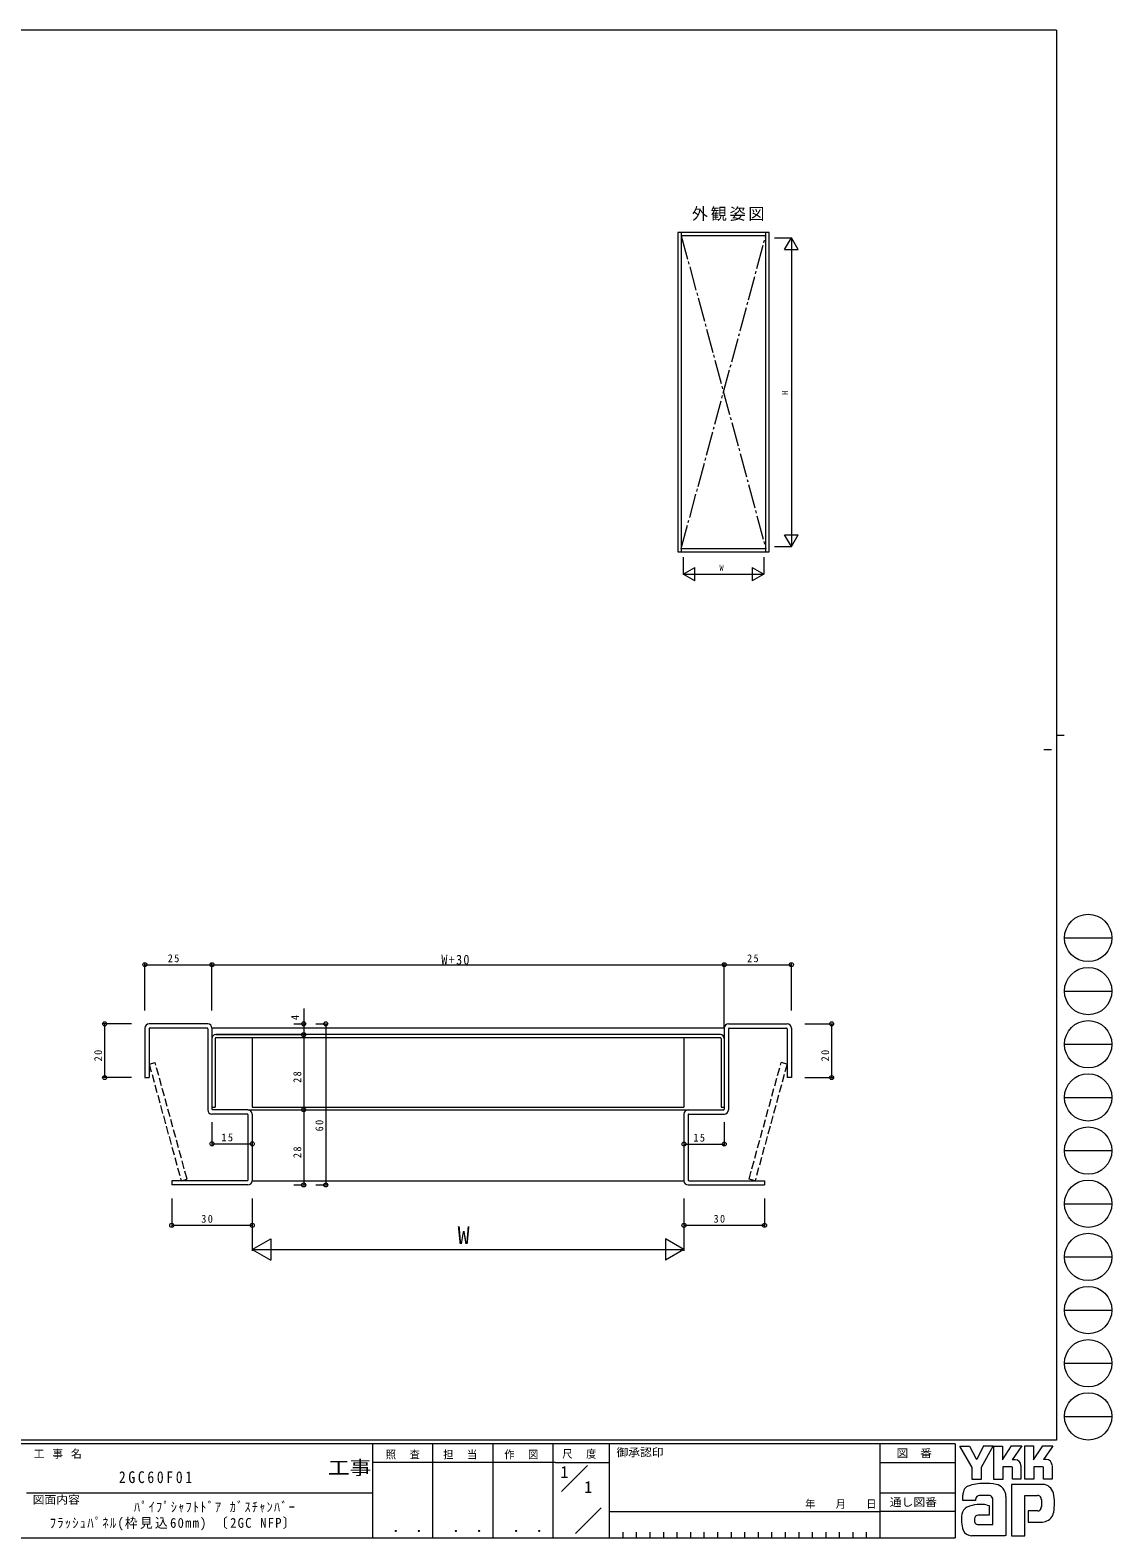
# Model space of a CAD drawing. Units: millimetres on the paper. Extents: x -420 to 373, y -297 to 267.
# Drawn here: x -30 to 373, y -297 to 264 of the extents above; entities that cross this region are included whole.
import ezdxf
from ezdxf.enums import TextEntityAlignment as Align

# ---------------------------------------------------------------- set-up
doc = ezdxf.new("R2010")
doc.units = ezdxf.units.MM
doc.linetypes.add('CHAIN2', pattern=[12, 9, -1, 1, -1])
doc.linetypes.add('DASHED3', pattern=[4, 3, -1])
for name, color, linetype, lineweight in [('0-1_USER1', 6, 'Continuous', 9), ('0-2_YKK_ZWAK', 7, 'Continuous', 9), ('0-4_YKK_12', 4, 'Continuous', 9), ('0-5_YSS_K', 4, 'DASHED3', 9), ('0-6_YKK_13', 7, 'Continuous', 9), ('0-7_YKK_D', 2, 'Continuous', 9)]:
    doc.layers.add(name, color=color, linetype=linetype, lineweight=lineweight)
doc.layers.add('0-3_YKK_11', color=3, linetype='Continuous')
doc.styles.add('ＭＳ ゴシック', font='')
doc.styles.get('ＭＳ ゴシック').set_extended_font_data('MS Gothic')

msp = doc.modelspace()

# ---------------------------------------------------------------- linework, layer by layer
at = {"layer": '0-1_USER1'}
for p, q in [((247.282, 187.109), (253.532, 187.109)), ((251.032, 182.779), (253.532, 187.109)), ((256.032, 182.779), (253.532, 187.109)), ((253.532, 187.109), (253.532, 72.109)), ((251.032, 182.779), (256.032, 182.779)), ((251.032, 76.439), (256.032, 76.439)), ((253.532, 72.109), (251.032, 76.439)), ((213.282, 68.109), (213.282, 61.859)), ((243.282, 68.109), (243.282, 61.859)), ((213.282, 61.859), (243.282, 61.859)), ((217.612, 59.359), (217.612, 64.359)), ((238.952, 64.359), (243.282, 61.859)), ((238.952, 64.359), (238.952, 59.359)), ((243.282, 61.859), (238.952, 59.359)), ((12.733, -100.606), (12.733, -83.106)), ((12.733, -83.606), (37.734, -83.606)), ((37.734, -88.606), (37.734, -83.106)), ((37.734, -100.606), (37.734, -83.106)), ((37.734, -83.606), (228.532, -83.606)), ((228.532, -100.606), (228.532, -83.106)), ((228.532, -107.206), (228.532, -83.106)), ((228.532, -83.606), (253.532, -83.606)), ((253.532, -100.606), (253.532, -83.106)), ((71.903, -99.857), (71.903, -105.606)), ((7.734, -105.606), (-2.766, -105.606)), ((-2.267, -105.606), (-2.267, -125.606)), ((68.164, -105.606), (72.403, -105.606)), ((71.903, -105.606), (71.903, -109.606)), ((76.39, -105.606), (80.629, -105.606)), ((80.129, -105.606), (80.129, -165.606)), ((258.532, -105.606), (269.032, -105.606)), ((268.532, -105.606), (268.532, -125.606)), ((39.134, -109.606), (72.403, -109.606)), ((39.134, -109.606), (72.403, -109.606)), ((71.903, -109.606), (71.903, -137.606)), ((7.733, -125.606), (-2.766, -125.606)), ((258.532, -125.606), (269.032, -125.606)), ((51.134, -137.606), (72.403, -137.606)), ((51.134, -137.606), (72.403, -137.606)), ((52.734, -139.206), (52.734, -150.792)), ((71.903, -137.606), (71.903, -165.606)), ((213.532, -139.206), (213.532, -150.892)), ((37.734, -142.206), (37.734, -150.792)), ((228.532, -142.206), (228.532, -150.892)), ((37.734, -150.292), (52.734, -150.292)), ((213.532, -150.392), (228.532, -150.392)), ((68.164, -165.606), (72.403, -165.606)), ((76.39, -165.606), (80.629, -165.606)), ((22.734, -170.606), (22.734, -181.106)), ((52.734, -170.606), (52.734, -190.106)), ((52.734, -170.606), (52.734, -181.106)), ((213.532, -170.606), (213.532, -190.106)), ((213.532, -170.606), (213.532, -181.106)), ((243.532, -170.606), (243.532, -181.106)), ((22.734, -180.606), (52.734, -180.606)), ((213.532, -180.606), (243.532, -180.606)), ((52.734, -189.606), (59.662, -185.606)), ((52.734, -189.606), (213.532, -189.606)), ((52.734, -189.606), (59.662, -193.606)), ((59.662, -185.606), (59.662, -193.606)), ((213.532, -189.606), (206.604, -185.606)), ((206.604, -185.606), (206.604, -193.606)), ((213.532, -189.606), (206.604, -193.606))]:
    msp.add_line(p, q, dxfattribs=at)
for points in [[(247.282, 72.109), (253.532, 72.109), (256.032, 76.439)], [(217.612, 59.359), (213.282, 61.859), (217.612, 64.359)]]:
    msp.add_lwpolyline(points, dxfattribs=at)
for centre in [(12.733, -83.606), (37.734, -83.606), (228.532, -83.606), (253.532, -83.606), (-2.267, -105.606), (71.903, -105.606), (80.129, -105.606), (268.532, -105.606), (71.903, -109.606), (-2.267, -125.606), (268.532, -125.606), (71.903, -137.606), (37.734, -150.292), (52.734, -150.292), (213.532, -150.392), (228.532, -150.392), (71.903, -165.606), (80.129, -165.606), (22.734, -180.606), (52.734, -180.606), (213.532, -180.606), (243.532, -180.606)]:
    msp.add_circle(centre, 0.75, dxfattribs=at)
at = {"layer": '0-2_YKK_ZWAK'}
for p, q in [((352.3, 264.4), (-417.7, 264.4)), ((352.3, 264.4), (352.3, -260.6)), ((352.3, 1.9), (355.1, 1.9)), ((347.635, -3.47), (350.435, -3.47)), ((355.276, -73.616), (372.916, -73.616)), ((355.276, -93.412), (372.916, -93.412)), ((355.276, -113.208), (372.916, -113.208)), ((355.276, -133.004), (372.916, -133.004)), ((355.276, -152.8), (372.916, -152.8)), ((355.276, -172.596), (372.916, -172.596)), ((355.276, -192.392), (372.916, -192.392)), ((355.276, -212.188), (372.916, -212.188)), ((355.276, -231.984), (372.916, -231.984)), ((355.276, -251.78), (372.916, -251.78)), ((352.3, -260.6), (-417.7, -260.6)), ((314.5, -262), (-417.7, -262)), ((97.5, -262), (97.5, -297)), ((119.9, -262), (119.9, -297)), ((142.3, -262), (142.3, -297)), ((164.7, -262), (164.7, -297)), ((185.7, -262), (185.7, -297)), ((286.5, -262), (286.5, -297)), ((314.5, -262), (314.5, -297)), ((316.337, -262.906), (319.851, -262.906)), ((320.932, -270.799), (316.337, -262.906)), ((325.136, -262.798), (322.581, -267.771)), ((328.96, -275.231), (328.96, -262.825)), ((340.474, -262.717), (343.745, -262.717)), ((340.474, -275.123), (340.474, -262.717)), ((347.178, -262.717), (350.962, -262.717)), ((350.583, -263.365), (347.461, -267.825)), ((350.962, -262.717), (350.583, -263.365)), ((165.684, -268.999), (97.5, -268.999)), ((165.684, -268.999), (185.7, -268.999)), ((286.5, -269), (314.5, -269)), ((336.879, -267.906), (335.84, -267.906)), ((348.501, -267.825), (347.461, -267.825)), ((167.87, -279.736), (177.564, -270.043)), ((335.474, -270.582), (332.284, -270.582)), ((339.042, -270.069), (339.042, -275.15)), ((343.88, -270.555), (343.88, -275.123)), ((347.069, -270.555), (343.88, -270.555)), ((347.502, -270.717), (347.069, -270.555)), ((347.502, -275.096), (347.502, -270.717)), ((347.502, -275.046), (347.553, -275.096)), ((350.664, -270.069), (350.664, -275.096)), ((-31.3, -280.199), (97.5, -280.199)), ((286.5, -280.199), (314.5, -280.199)), ((347.124, -277.096), (335.528, -277.096)), ((335.528, -277.096), (335.528, -296.206)), ((343.88, -275.123), (340.474, -275.123)), ((350.664, -275.096), (347.502, -275.096)), ((173.172, -295.345), (182.696, -285.821)), ((317.418, -283.07), (317.418, -281.141)), ((322.067, -283.07), (317.418, -283.07)), ((327.446, -281.205), (323.748, -281.275)), ((328.527, -292.071), (328.527, -282.34)), ((333.42, -281.583), (333.42, -296.179)), ((340.555, -281.259), (345.204, -281.259)), ((340.555, -296.206), (340.555, -281.259)), ((346.673, -282.756), (346.691, -285.391)), ((185.7, -287.2), (286.5, -287.2)), ((314.5, -287.199), (286.5, -287.199)), ((327.176, -288.53), (323.181, -288.535)), ((341.772, -286.989), (341.772, -291.125)), ((345.313, -286.989), (341.772, -286.989)), ((341.772, -291.125), (347.097, -291.125)), ((347.097, -291.125), (348.178, -290.882)), ((-417.7, -297), (314.5, -297)), ((190.74, -294.9), (190.74, -297)), ((195.78, -294.9), (195.78, -297)), ((200.82, -294.9), (200.82, -297)), ((205.86, -294.9), (205.86, -297)), ((210.9, -294.9), (210.9, -297)), ((215.94, -294.9), (215.94, -297)), ((220.98, -294.9), (220.98, -297)), ((226.02, -294.9), (226.02, -297)), ((231.06, -294.9), (231.06, -297)), ((236.1, -294.9), (236.1, -297)), ((241.14, -294.9), (241.14, -297)), ((246.18, -294.9), (246.18, -297)), ((251.22, -294.9), (251.22, -297)), ((256.26, -294.9), (256.26, -297)), ((261.3, -294.9), (261.3, -297)), ((266.34, -294.9), (266.34, -297)), ((271.38, -294.9), (271.38, -297)), ((276.42, -294.9), (276.42, -297)), ((281.46, -294.9), (281.46, -297)), ((322.067, -296.26), (320.58, -296.26)), ((333.095, -296.233), (322.067, -296.26)), ((322.905, -292.071), (328.527, -292.071)), ((328.095, -292.071), (328.446, -292.071)), ((328.527, -292.07), (328.528, -292.071)), ((333.42, -296.179), (333.095, -296.233))]:
    msp.add_line(p, q, dxfattribs=at)
for points in [[(319.851, -262.906), (322.364, -267.609), (322.581, -267.771)], [(325.136, -262.798), (328.762, -262.798), (324.229, -270.826)], [(328.96, -262.825), (332.176, -262.825), (332.176, -267.923), (335.555, -262.771)], [(335.555, -262.771), (339.38, -262.771), (335.84, -267.906)], [(343.745, -262.717), (343.745, -267.908), (347.178, -262.717)], [(324.229, -270.826), (324.229, -275.258), (320.932, -275.258), (320.932, -270.799)], [(332.284, -270.582), (332.284, -275.231), (328.96, -275.231)], [(339.042, -275.15), (335.906, -275.15), (335.906, -270.744), (335.474, -270.582)], [(326.473, -284.773), (327.176, -284.935), (327.176, -288.53)], [(335.528, -296.206), (339.772, -296.206), (340.555, -296.206)]]:
    msp.add_lwpolyline(points, dxfattribs=at)
for centre in [(364.096, -73.616), (364.096, -93.412), (364.096, -113.208), (364.096, -133.004), (364.096, -152.8), (364.096, -172.596), (364.096, -192.392), (364.096, -212.188), (364.096, -231.984), (364.096, -251.78)]:
    msp.add_circle(centre, 8.82, dxfattribs=at)
for centre, radius, start, end in [((336.879, -270.069), 2.163, 0.00165, 89.99603), ((348.501, -269.988), 2.163, 0.00165, 89.99603), ((322.459, -281.166), 5.037, 158.41083, 179.71774), ((320.106, -280.055), 2.444, 109.02126, 161.51263), ((325.222, -294.401), 17.68, 89.89165, 109.30847), ((325.741, -297.463), 20.748, 78.78009, 91.46938), ((329.03, -281.496), 4.449, 40.66422, 80.31693), ((328.809, -281.485), 4.612, 358.78058, 38.76563), ((346.972, -281.44), 4.341, 14.44571, 87.08746), ((330.666, -284.187), 20.86, 350.99026, 10.67624), ((320.927, -288.927), 3.908, 121.8271, 169.08475), ((324.02, -297.854), 13.309, 79.38097, 112.05824), ((324.175, -283.007), 2.109, 138.46381, 181.71359), ((323.615, -282.971), 1.701, 85.50551, 126.78038), ((326.956, -282.754), 1.625, 14.75519, 72.44994), ((345.365, -282.479), 1.229, 16.43123, 96.91661), ((345.314, -285.684), 1.306, 269.95467, 342.90144), ((343.031, -283.208), 3.673, 4.93422, 17.03551), ((343.01, -285.041), 3.697, 343.6902, 354.75362), ((327.949, -290.395), 11.082, 168.76372, 199.80078), ((324.082, -290.328), 2.369, 171.08202, 216.71922), ((323.19, -289.979), 1.445, 90.33952, 178.03638), ((323.15, -290.565), 1.526, 230.97279, 260.7549), ((347.035, -286.745), 4.291, 285.4429, 349.90448), ((320.94, -292.443), 3.823, 207.31435, 263.59464)]:
    msp.add_arc(centre, radius, start, end, dxfattribs=at)
at = {"layer": '0-4_YKK_12'}
for p, q in [((211.282, 189.109), (211.282, 70.109)), ((245.282, 189.109), (211.282, 189.109)), ((212.532, 189.109), (212.532, 70.109)), ((244.032, 187.859), (212.532, 187.859)), ((244.032, 70.109), (244.032, 189.109)), ((245.282, 70.109), (245.282, 189.109)), ((211.282, 70.109), (245.282, 70.109)), ((212.532, 71.359), (244.032, 71.359))]:
    msp.add_line(p, q, dxfattribs=at)
at = {"layer": '0-4_YKK_12', "linetype": 'CHAIN2'}
for p, q in [((212.532, 187.859), (244.032, 71.359)), ((212.532, 71.359), (244.032, 187.859))]:
    msp.add_line(p, q, dxfattribs=at)
at = {"layer": '0-5_YSS_K'}
for p, q in [((14.334, -120.607), (16.552, -119.999)), ((14.334, -120.607), (26.234, -164.006)), ((28.452, -163.397), (16.552, -119.999)), ((237.814, -163.397), (249.714, -119.999)), ((251.932, -120.607), (240.032, -164.006)), ((251.932, -120.607), (249.714, -119.999)), ((26.234, -164.006), (28.452, -163.397)), ((240.032, -164.006), (237.814, -163.397))]:
    msp.add_line(p, q, dxfattribs=at)
at = {"layer": '0-6_YKK_13'}
for p, q in [((36.133, -105.606), (14.334, -105.606)), ((230.132, -105.606), (251.932, -105.606)), ((12.733, -107.206), (12.733, -125.606)), ((14.334, -107.406), (14.334, -125.606)), ((35.934, -107.206), (14.533, -107.206)), ((36.133, -107.406), (36.133, -137.606)), ((37.734, -107.206), (37.734, -137.406)), ((38.934, -111.006), (38.934, -136.606)), ((227.132, -109.606), (39.134, -109.606)), ((227.132, -110.806), (39.134, -110.806)), ((52.734, -110.806), (52.734, -136.606)), ((213.532, -110.806), (213.532, -136.606)), ((227.332, -111.006), (227.332, -136.606)), ((228.532, -107.206), (228.532, -137.406)), ((230.132, -107.406), (230.132, -137.606)), ((230.332, -107.206), (251.732, -107.206)), ((251.932, -107.406), (251.932, -125.606)), ((253.532, -107.206), (253.532, -125.606)), ((12.733, -125.606), (14.334, -125.606)), ((253.532, -125.606), (251.932, -125.606)), ((37.734, -136.606), (38.934, -136.606)), ((50.934, -139.206), (37.734, -139.206)), ((51.134, -137.606), (37.934, -137.606)), ((51.134, -139.406), (51.134, -163.806)), ((52.734, -136.606), (213.532, -136.606)), ((52.734, -139.206), (52.734, -164.006)), ((213.532, -139.206), (213.532, -164.006)), ((215.132, -137.606), (228.332, -137.606)), ((215.132, -139.406), (215.132, -163.806)), ((215.332, -139.206), (228.532, -139.206)), ((227.332, -136.606), (228.532, -136.606)), ((22.734, -164.006), (22.734, -165.606)), ((50.934, -164.006), (22.734, -164.006)), ((51.134, -165.606), (22.734, -165.606)), ((215.132, -165.606), (243.532, -165.606)), ((215.332, -164.006), (243.532, -164.006)), ((243.532, -164.006), (243.532, -165.606))]:
    msp.add_line(p, q, dxfattribs=at)
for centre, radius, start, end in [((14.334, -107.206), 1.6, 90, 180), ((36.133, -107.206), 1.6, 0, 90), ((230.132, -107.206), 1.6, 90, 180), ((251.932, -107.206), 1.6, 0, 90), ((14.533, -107.406), 0.2, 90, 180), ((35.934, -107.406), 0.2, 0, 90), ((39.134, -111.006), 1.4, 90, 180), ((39.134, -111.006), 0.2, 90, 180), ((227.132, -111.006), 1.4, 0, 90), ((227.132, -111.006), 0.2, 0, 90), ((230.332, -107.406), 0.2, 90, 180), ((251.732, -107.406), 0.2, 0, 90), ((37.734, -137.606), 1.6, 180, 270), ((37.934, -137.406), 0.2, 180, 270), ((50.934, -139.406), 0.2, 0, 90), ((51.134, -139.206), 1.6, 0, 90), ((215.132, -139.206), 1.6, 90, 180), ((215.332, -139.406), 0.2, 90, 180), ((228.332, -137.406), 0.2, 270, 0), ((228.532, -137.606), 1.6, 270, 0), ((50.934, -163.806), 0.2, 270, 0), ((51.134, -164.006), 1.6, 270, 0), ((215.132, -164.006), 1.6, 180, 270), ((215.332, -163.806), 0.2, 180, 270)]:
    msp.add_arc(centre, radius, start, end, dxfattribs=at)
at = {"layer": '0-7_YKK_D'}
for p, q in [((228.532, -107.206), (37.734, -107.206)), ((51.134, -137.606), (215.032, -137.606)), ((52.734, -164.006), (213.532, -164.006))]:
    msp.add_line(p, q, dxfattribs=at)

# ---------------------------------------------------------------- texts
at = {"layer": '0-1_USER1', "color": 7, "style": 'ＭＳ ゴシック'}
for s, height, p in [('H', 2.199, (252.932, 128.609)), ('4', 2.933, (71.003, -104.238))]:
    msp.add_text(s, height=height, rotation=90, dxfattribs=at).set_placement(p, align=Align.BOTTOM_LEFT)
msp.add_text('W', height=2.199, dxfattribs=at).set_placement((226.782, 62.459), align=Align.BOTTOM_LEFT)
at = {"layer": '0-1_USER1', "style": 'ＭＳ ゴシック'}
msp.add_text('W', height=6.598, dxfattribs=at).set_placement((129.224, -189.606), align=Align.BOTTOM_LEFT)
at = {"layer": '0-1_USER1', "color": 7, "char_height": 2.933, "attachment_point": 7, "style": 'ＭＳ ゴシック'}
for s, insert in [('\\T1.27;\\W0.95;25', (21.252, -82.706)), ('\\T1.27;\\W0.95;25', (237.05, -82.706)), ('\\T1.27;\\W0.95;15', (41.252, -149.392)), ('\\T1.27;\\W0.95;15', (217.05, -149.492)), ('\\T1.27;\\W0.95;30', (33.752, -179.706)), ('\\T1.27;\\W0.95;30', (224.55, -179.706))]:
    msp.add_mtext(s, dxfattribs=dict(at, insert=insert))
at = {"layer": '0-1_USER1', "color": 3, "insert": (123.169, -83.606), "char_height": 3.666, "attachment_point": 7, "style": 'ＭＳ ゴシック'}
msp.add_mtext('\\T1.22;\\W0.9;W+30', dxfattribs=at)
at = {"layer": '0-1_USER1', "color": 7, "char_height": 2.933, "attachment_point": 7, "rotation": 90, "style": 'ＭＳ ゴシック'}
for s, insert in [('\\T1.27;\\W0.95;20', (-3.166, -119.587)), ('\\T1.27;\\W0.95;20', (267.632, -119.587)), ('\\T1.27;\\W0.95;28', (71.003, -127.587)), ('\\T1.27;\\W0.95;60', (79.229, -145.647)), ('\\T1.27;\\W0.95;28', (71.003, -155.587))]:
    msp.add_mtext(s, dxfattribs=dict(at, insert=insert))
at = {"layer": '0-2_YKK_ZWAK', "style": 'ＭＳ ゴシック', "width": 1.1}
for s, p in [('御承認印', (188.367, -267.533)), ('図\u3000番', (292.698, -267.862)), ('図面内容', (-29.083, -285.148)), ('通し図番', (290.179, -286.085))]:
    msp.add_text(s, height=2.933, dxfattribs=at).set_placement(p, align=Align.BOTTOM_LEFT)
at = {"layer": '0-2_YKK_ZWAK', "color": 2, "style": 'ＭＳ ゴシック', "width": 1.15}
msp.add_text('工事', height=5.132, dxfattribs=at).set_placement((80.931, -274.956), align=Align.BOTTOM_LEFT)
at = {"layer": '0-2_YKK_ZWAK', "color": 3, "style": 'ＭＳ ゴシック', "width": 1.15}
for p in [(101.955, -295.946), (124.355, -295.946), (146.755, -295.946)]:
    msp.add_text(' ． ．', height=3.666, dxfattribs=at).set_placement(p, align=Align.BOTTOM_LEFT)
at = {"layer": '0-2_YKK_ZWAK', "char_height": 2.933, "attachment_point": 7, "style": 'ＭＳ ゴシック'}
for s, insert in [('\\T1.16;工\\~事\\~名', (-28.688, -267.533)), ('\\T1.17;\\W0.95;尺\\~\\~度', (168.212, -267.537)), ('\\T1.17;\\W0.95;照\\~\\~査', (102.489, -267.78)), ('\\T1.17;\\W0.95;担\\~\\~当', (123.855, -267.78)), ('\\T1.17;\\W0.95;作\\~\\~図', (146.62, -267.762)), ('\\T1.2;\\W0.95;年\\~\\~\\~月\\~\\~\\~日', (258.676, -286.169))]:
    msp.add_mtext(s, dxfattribs=dict(at, insert=insert))
at = {"layer": '0-3_YKK_11', "style": 'ＭＳ ゴシック'}
for p in [(167.5, -275.999), (176.367, -281.599)]:
    msp.add_text('1', height=4.399, dxfattribs=at).set_placement(p, align=Align.BOTTOM_LEFT)
at = {"layer": '0-3_YKK_11', "attachment_point": 7, "style": 'ＭＳ ゴシック'}
for s, insert, char_height in [('\\T1.17;外観姿図', (216.48, 193.359), 4.399), ('\\T1.39;\\W0.85;2GC60F01', (3.047, -276.675), 4.399), ('\\T1.22;\\W0.9;ﾊﾟｲﾌﾟｼｬﾌﾄﾄﾞｱ\\~ｶﾞｽﾁｬﾝﾊﾞｰ', (8.681, -287.575), 3.666), ('\\T1.18;\\W0.95;ﾌﾗｯｼｭﾊﾟﾈﾙ(枠見込60mm)\\~〔2GC\\~NFP〕', (-22.725, -294.241), 3.666)]:
    msp.add_mtext(s, dxfattribs=dict(at, insert=insert, char_height=char_height))

doc.saveas('drawing.dxf')
